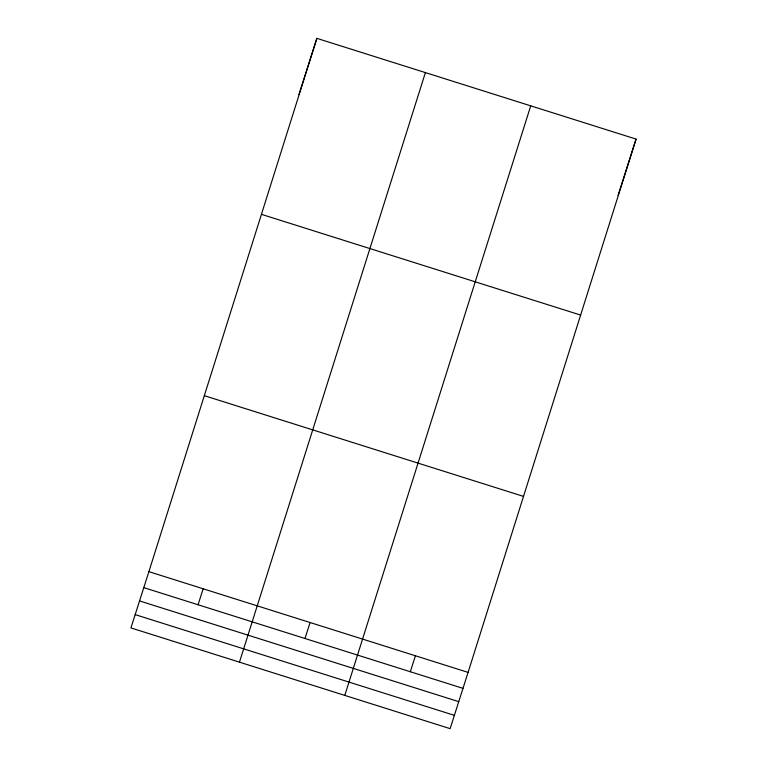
<?xml version="1.0" encoding="UTF-8"?>
<svg xmlns="http://www.w3.org/2000/svg" width="767" height="767" viewBox="0 0 767 767"><rect width="100%" height="100%" fill="white"/><g stroke="black" fill="none" stroke-linecap="round" stroke-linejoin="round"><path stroke-width="1.15" d="M148.894 571.655L316.867 38.35L636.064 139.086L468.081 672.391L450.133 728.65L130.936 627.914L148.894 571.655L468.081 672.391M425.397 72.597L239.467 662.161M530.726 105.846L344.795 695.41M298.919 94.609L316.867 38.35M198.059 604.751L203.159 588.778M304.988 638.499L310.089 622.526M410.316 671.739L415.417 655.766M618.106 195.345L636.064 139.086M261.442 214.338L580.629 315.074M204.329 395.667L523.516 496.402M143.793 587.627L462.99 688.363M139.556 600.925L458.743 701.661M135.184 614.616L454.371 715.352"/></g></svg>
